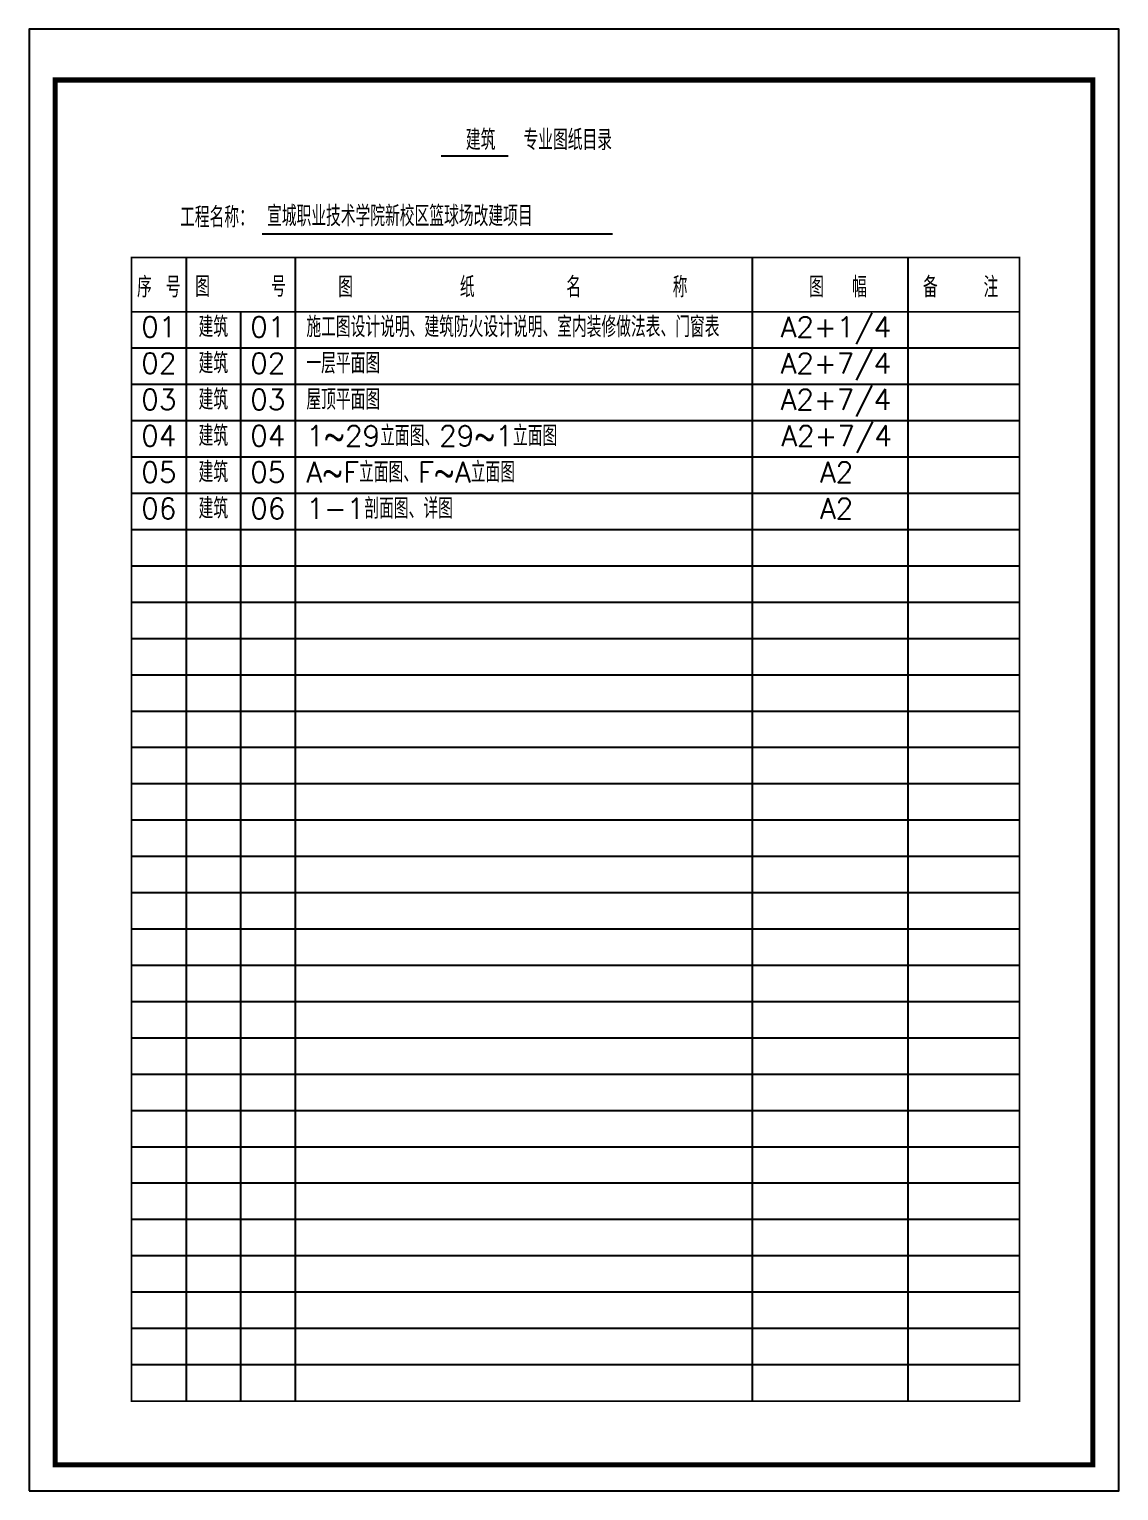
# Model space of a CAD drawing. Extents: x 962303 to 1579583, y -174742 to 224716.
# Drawn here: x 1195963 to 1216963, y 119901 to 148080 of the extents above; entities that cross this region are included whole.
import ezdxf
from ezdxf.enums import TextEntityAlignment as Align

# ---------------------------------------------------------------- set-up
doc = ezdxf.new("R2010")
doc.units = 0
doc.header["$LTSCALE"] = 1000
doc.header["$MEASUREMENT"] = 0
doc.layers.add('A-ANNO-TTLB', color=7, linetype='Continuous')
doc.layers.add('WIN', color=3, linetype='Continuous')
doc.styles.add('_TCH_DIM', font='SIMPLEX', dxfattribs={"bigfont": 'GBCBIG'})

msp = doc.modelspace()

# ---------------------------------------------------------------- linework, layer by layer
at = {"layer": 'A-ANNO-TTLB'}
for p, q in [((1215051.1, 130028.8), (1197936.1, 130028.8)), ((1215051.1, 129328.8), (1197936.1, 129328.8)), ((1215051.1, 128628.8), (1197936.1, 128628.8)), ((1215051.1, 127928.8), (1197936.1, 127928.8)), ((1215051.1, 127228.8), (1197936.1, 127228.8)), ((1215051.1, 126528.8), (1197936.1, 126528.8)), ((1215051.1, 125828.8), (1197936.1, 125828.8)), ((1215051.1, 125128.8), (1197936.1, 125128.8)), ((1215051.1, 124428.8), (1197936.1, 124428.8)), ((1215051.1, 123728.8), (1197936.1, 123728.8)), ((1215051.1, 123028.8), (1197936.1, 123028.8)), ((1215051.1, 122328.8), (1197936.1, 122328.8))]:
    msp.add_line(p, q, dxfattribs=at)
at = {"layer": 'WIN', "color": 7}
for p, q in [((1203902, 145639.8), (1205196.9, 145639.8)), ((1200454, 144132.9), (1207206.1, 144132.9)), ((1198986.1, 143678.8), (1198986.1, 121628.8)), ((1201086.1, 143678.8), (1201086.1, 121628.8)), ((1209897, 143678.8), (1209897, 121628.8)), ((1212896, 143678.8), (1212896, 121628.8)), ((1200036.1, 142628.8), (1200036.1, 121628.8)), ((1215051.1, 141928.8), (1197936.1, 141928.8)), ((1215051.1, 141228.8), (1197936.1, 141228.8)), ((1215051.1, 140528.8), (1197936.1, 140528.8)), ((1215051.1, 139828.8), (1197936.1, 139828.8)), ((1215051.1, 139128.8), (1197936.1, 139128.8)), ((1215051.1, 138428.8), (1197936.1, 138428.8)), ((1215051.1, 137728.8), (1197936.1, 137728.8)), ((1215051.1, 137028.8), (1197936.1, 137028.8)), ((1215051.1, 136328.8), (1197936.1, 136328.8)), ((1215051.1, 135628.8), (1197936.1, 135628.8)), ((1215051.1, 134928.8), (1197936.1, 134928.8)), ((1215051.1, 134228.8), (1197936.1, 134228.8)), ((1215051.1, 133528.8), (1197936.1, 133528.8)), ((1215051.1, 132828.8), (1197936.1, 132828.8)), ((1215051.1, 132128.8), (1197936.1, 132128.8)), ((1215051.1, 131428.8), (1197936.1, 131428.8)), ((1215051.1, 130728.8), (1197936.1, 130728.8))]:
    msp.add_line(p, q, dxfattribs=at)
msp.add_lwpolyline([(1195963, 119901.1), (1216963, 119901.1), (1216963, 148080.4), (1195963, 148080.4)], close=True, dxfattribs=at)
for points, const_width in [([(1196463, 120401.1), (1216463, 120401.1), (1216463, 147101.1), (1196463, 147101.1)], 100), ([(1197936.1, 143678.8), (1215051.1, 143678.8), (1215051.1, 121628.8), (1197936.1, 121628.8)], 31.5)]:
    msp.add_lwpolyline(points, close=True, dxfattribs=dict(at, const_width=const_width))
at = {"layer": 'WIN', "color": 7, "const_width": 31.5}
msp.add_lwpolyline([(1215051.1, 142628.8), (1197936.1, 142628.8)], dxfattribs=at)

# ---------------------------------------------------------------- texts
at = {"layer": 'WIN', "color": 7, "style": '_TCH_DIM'}
for s, height, p in [('建筑  专业图纸目录 ', 394.979, (1205922.6, 145968.3)), ('序 号', 394.98, (1198461.1, 143129.1)), ('图    号', 394.98, (1200036.1, 143129.1)), ('图       纸      名      称', 394.979, (1205284.4, 143129.1)), ('图  幅', 394.98, (1211551.1, 143129.1)), ('备   注', 394.98, (1213915.3, 143129.3))]:
    msp.add_text(s, height=height, dxfattribs=at).set_placement(p, align=Align.MIDDLE)
for s, height, p in [('工程名称：', 394.98, (1198870.5, 144257.6)), ('宣城职业技术学院新校区篮球场改建项目', 394.979, (1200546.2, 144281.8)), ('施工图设计说明、建筑防火设计说明、室内装修做法表、门窗表', 394.979, (1201304.4, 142142.9)), ('一层平面图', 394.98, (1201304.4, 141442.9)), ('屋顶平面图', 394.98, (1201304.4, 140742.9)), ('1~29立面图、29~1立面图', 394.979, (1201304.4, 140042.9)), ('A~F立面图、F~A立面图', 394.979, (1201304.4, 139342.9)), ('1-1剖面图、详图', 394.98, (1201304.4, 138642.9))]:
    msp.add_text(s, height=height, dxfattribs=at).set_placement(p)
for s, p in [('A2+1/4', (1211510.1, 142142.9)), ('01', (1198461.1, 142142.9)), ('建筑', (1199511.1, 142142.9)), ('01', (1200561.1, 142142.9)), ('02', (1198461.1, 141442.9)), ('建筑', (1199511.1, 141442.9)), ('02', (1200561.1, 141442.9)), ('A2+7/4', (1211510.1, 141442.9)), ('建筑', (1199511.1, 140742.9)), ('A2+7/4', (1211510.1, 140742.9)), ('03', (1198461.1, 140742.9)), ('03', (1200561.1, 140742.9)), ('04', (1198461.1, 140042.9)), ('建筑', (1199511.1, 140042.9)), ('04', (1200561.1, 140042.9)), ('A2+7/4', (1211522.5, 140042.9)), ('建筑', (1199511.1, 139342.9)), ('05', (1198461.1, 139342.9)), ('05', (1200561.1, 139342.9)), ('A2', (1211522.5, 139342.9)), ('06', (1198461.1, 138642.9)), ('建筑', (1199511.1, 138642.9)), ('06', (1200561.1, 138642.9)), ('A2', (1211522.5, 138642.9))]:
    msp.add_text(s, height=394.98, dxfattribs=at).set_placement(p, align=Align.CENTER)

doc.saveas('drawing.dxf')
